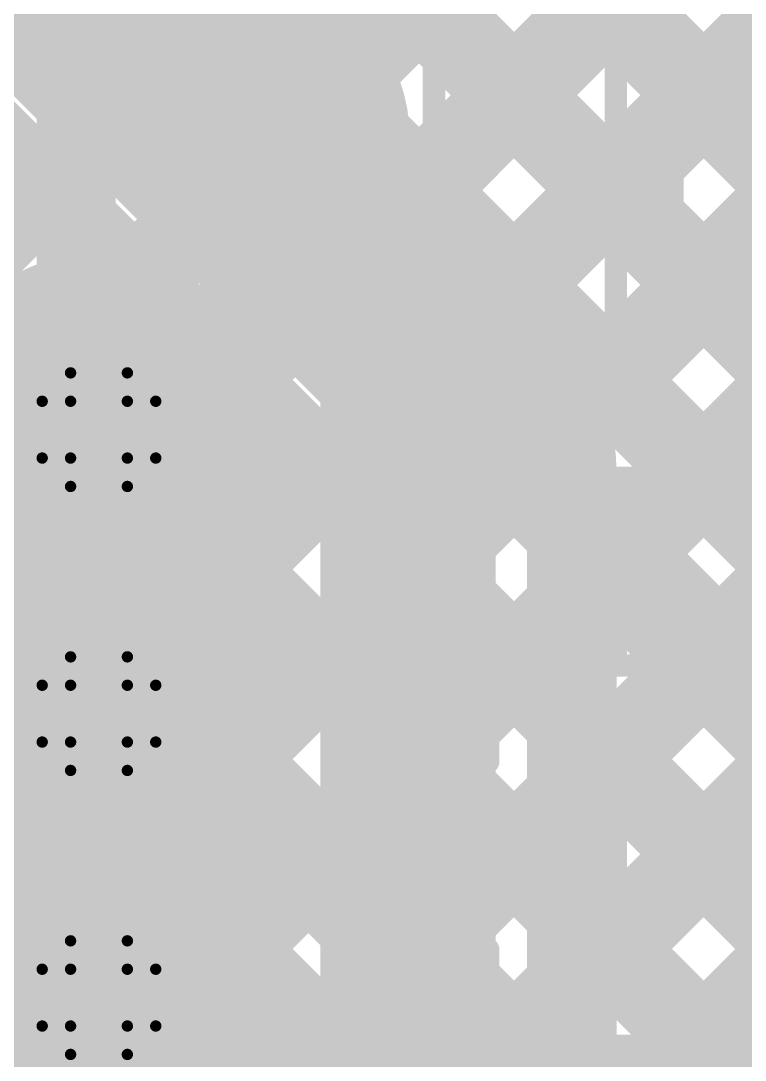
# Model space of a CAD drawing. Header units: millimetres. Extents: x 13 to 259, y -2 to 326.
# Drawn here: x 138.225 to 141.466, y 124.236 to 128.884 of the extents above; entities that cross this region are included whole.
import ezdxf

# ---------------------------------------------------------------- set-up
doc = ezdxf.new("R2010")
doc.units = ezdxf.units.MM
for name, color, linetype in [('BottomLayer', 5, 'Continuous'), ('ConnectLayer', 7, 'Continuous'), ('DrillDrawing', 1, 'Continuous'), ('Mechanical14', 56, 'Continuous'), ('Mechanical8', 56, 'Continuous'), ('MidLayer1', 16, 'Continuous'), ('MidLayer2', 76, 'Continuous'), ('MidLayer3', 90, 'Continuous'), ('MidLayer4', 156, 'Continuous'), ('MidLayer5', 130, 'Continuous'), ('MidLayer6', 216, 'Continuous'), ('MultiLayer', 9, 'Continuous'), ('TopLayer', 1, 'Continuous'), ('TopPaste', 8, 'Continuous'), ('TopSolder', 216, 'Continuous')]:
    doc.layers.add(name, color=color, linetype=linetype)

# ---------------------------------------------------------------- blocks, each defined once
blk = doc.blocks.new('SAMTEC_ASP_127797_01_185')
at = {"layer": 'Mechanical14', "const_width": 0.1}
for points in [[(-25.0952, 5.7404), (-26.9494, 5.7404)], [(-25.0952, 5.5994), (-25.0952, 5.7404)], [(-23.8252, 5.7404), (-24.4348, 5.7404)], [(-23.8252, 5.7404), (-24.4348, 5.7404)], [(-24.4348, 5.5994), (-24.4348, 5.7404)], [(-23.8252, 5.5994), (-23.8252, 5.7404)], [(-22.5552, 5.7404), (-23.1648, 5.7404)], [(-22.5552, 5.7404), (-23.1648, 5.7404)], [(-23.1648, 5.5994), (-23.1648, 5.7404)], [(-22.5552, 5.5994), (-22.5552, 5.7404)], [(-24.9809, 5.5994), (-25.0952, 5.5994)], [(-24.9809, 5.2438), (-24.9809, 5.5994)], [(-24.4348, 5.5994), (-24.5491, 5.5994)], [(-24.5491, 5.2438), (-24.5491, 5.5994)], [(-23.7109, 5.5994), (-23.8252, 5.5994)], [(-23.7109, 5.2438), (-23.7109, 5.5994)], [(-23.1648, 5.5994), (-23.2791, 5.5994)], [(-23.2791, 5.2438), (-23.2791, 5.5994)], [(-22.4409, 5.5994), (-22.5552, 5.5994)], [(-22.4409, 5.2438), (-22.4409, 5.5994)], [(-21.8948, 5.5994), (-22.0091, 5.5994)], [(-22.0091, 5.2438), (-22.0091, 5.5994)], [(-24.9809, 5.4864), (-26.6954, 5.4864)], [(-23.7109, 5.4864), (-24.5491, 5.4864)], [(-23.7109, 5.4864), (-24.5491, 5.4864)], [(-22.4409, 5.4864), (-23.2791, 5.4864)], [(-22.4409, 5.4864), (-23.2791, 5.4864)], [(-21.1709, 5.4864), (-22.0091, 5.4864)], [(-21.1709, 5.4864), (-22.0091, 5.4864)], [(-24.5491, 5.2438), (-24.9809, 5.2438)], [(-23.2791, 5.2438), (-23.7109, 5.2438)], [(-22.0091, 5.2438), (-22.4409, 5.2438)], [(-24.5491, 4.9162), (-24.9809, 4.9162)], [(-24.9809, 4.5606), (-24.9809, 4.9162)], [(-24.5491, 4.5606), (-24.5491, 4.9162)], [(-23.2791, 4.9162), (-23.7109, 4.9162)], [(-23.7109, 4.5606), (-23.7109, 4.9162)], [(-23.2791, 4.5606), (-23.2791, 4.9162)], [(-22.4409, 4.5606), (-22.4409, 4.9162)], [(-22.0091, 4.9162), (-22.4409, 4.9162)], [(-22.0091, 4.5606), (-22.0091, 4.9162)], [(-26.543, 2.9464), (-26.543, 4.6736)], [(-24.9809, 4.6736), (-26.543, 4.6736)], [(-23.7109, 4.6736), (-24.5491, 4.6736)], [(-22.4409, 4.6736), (-23.2791, 4.6736)], [(-21.1709, 4.6736), (-22.0091, 4.6736)], [(-24.9809, 4.5606), (-25.0952, 4.5606)], [(-25.0952, 4.4196), (-25.0952, 4.5606)], [(-24.4348, 4.5606), (-24.5491, 4.5606)], [(-24.4348, 4.4196), (-24.4348, 4.5606)], [(-23.8252, 4.4196), (-23.8252, 4.5606)], [(-23.7109, 4.5606), (-23.8252, 4.5606)], [(-23.1648, 4.5606), (-23.2791, 4.5606)], [(-23.1648, 4.4196), (-23.1648, 4.5606)], [(-22.5552, 4.4196), (-22.5552, 4.5606)], [(-22.4409, 4.5606), (-22.5552, 4.5606)], [(-21.8948, 4.5606), (-22.0091, 4.5606)], [(-26.289, 3.2004), (-26.289, 4.4196)], [(-25.0952, 4.4196), (-26.289, 4.4196)], [(-25.0952, 4.4196), (-26.289, 4.4196)], [(-23.8252, 4.4196), (-24.4348, 4.4196)], [(-22.5552, 4.4196), (-23.1648, 4.4196)], [(-25.0952, 3.2004), (-26.289, 3.2004)], [(-25.0952, 3.0594), (-25.0952, 3.2004)], [(-23.8252, 3.2004), (-24.4348, 3.2004)], [(-24.4348, 3.0594), (-24.4348, 3.2004)], [(-23.8252, 3.0594), (-23.8252, 3.2004)], [(-22.5552, 3.2004), (-23.1648, 3.2004)], [(-23.1648, 3.0594), (-23.1648, 3.2004)], [(-22.5552, 3.0594), (-22.5552, 3.2004)], [(-24.9809, 3.0594), (-25.0952, 3.0594)], [(-24.9809, 2.7038), (-24.9809, 3.0594)], [(-24.4348, 3.0594), (-24.5491, 3.0594)], [(-24.5491, 2.7038), (-24.5491, 3.0594)], [(-23.7109, 3.0594), (-23.8252, 3.0594)], [(-23.7109, 2.7038), (-23.7109, 3.0594)], [(-23.1648, 3.0594), (-23.2791, 3.0594)], [(-23.2791, 2.7038), (-23.2791, 3.0594)], [(-22.4409, 3.0594), (-22.5552, 3.0594)], [(-22.4409, 2.7038), (-22.4409, 3.0594)], [(-21.8948, 3.0594), (-22.0091, 3.0594)], [(-22.0091, 2.7038), (-22.0091, 3.0594)], [(-24.9809, 2.9464), (-26.543, 2.9464)], [(-23.7109, 2.9464), (-24.5491, 2.9464)], [(-22.4409, 2.9464), (-23.2791, 2.9464)], [(-21.1709, 2.9464), (-22.0091, 2.9464)]]:
    blk.add_lwpolyline(points, dxfattribs=at)
at = {"layer": 'Mechanical14', "const_width": 0.05}
for points in [[(-25.1202, 5.7404, 1), (-25.0702, 5.7404, 1)], [(-25.1202, 5.7404, 1), (-25.0702, 5.7404, 1)], [(-24.4598, 5.7404, 1), (-24.4098, 5.7404, 1)], [(-24.4598, 5.7404, 1), (-24.4098, 5.7404, 1)], [(-24.4598, 5.7404, 1), (-24.4098, 5.7404, 1)], [(-23.8502, 5.7404, 1), (-23.8002, 5.7404, 1)], [(-23.8502, 5.7404, 1), (-23.8002, 5.7404, 1)], [(-23.8502, 5.7404, 1), (-23.8002, 5.7404, 1)], [(-23.1898, 5.7404, 1), (-23.1398, 5.7404, 1)], [(-23.1898, 5.7404, 1), (-23.1398, 5.7404, 1)], [(-23.1898, 5.7404, 1), (-23.1398, 5.7404, 1)], [(-22.5802, 5.7404, 1), (-22.5302, 5.7404, 1)], [(-22.5802, 5.7404, 1), (-22.5302, 5.7404, 1)], [(-22.5802, 5.7404, 1), (-22.5302, 5.7404, 1)], [(-25.1202, 5.5994, 1), (-25.0702, 5.5994, 1)], [(-25.1202, 5.5994, 1), (-25.0702, 5.5994, 1)], [(-25.0059, 5.5994, 1), (-24.9559, 5.5994, 1)], [(-25.0059, 5.5994, 1), (-24.9559, 5.5994, 1)], [(-24.5741, 5.5994, 1), (-24.5241, 5.5994, 1)], [(-24.5741, 5.5994, 1), (-24.5241, 5.5994, 1)], [(-24.4598, 5.5994, 1), (-24.4098, 5.5994, 1)], [(-24.4598, 5.5994, 1), (-24.4098, 5.5994, 1)], [(-23.8502, 5.5994, 1), (-23.8002, 5.5994, 1)], [(-23.8502, 5.5994, 1), (-23.8002, 5.5994, 1)], [(-23.7359, 5.5994, 1), (-23.6859, 5.5994, 1)], [(-23.7359, 5.5994, 1), (-23.6859, 5.5994, 1)], [(-23.3041, 5.5994, 1), (-23.2541, 5.5994, 1)], [(-23.3041, 5.5994, 1), (-23.2541, 5.5994, 1)], [(-23.1898, 5.5994, 1), (-23.1398, 5.5994, 1)], [(-23.1898, 5.5994, 1), (-23.1398, 5.5994, 1)], [(-22.5802, 5.5994, 1), (-22.5302, 5.5994, 1)], [(-22.5802, 5.5994, 1), (-22.5302, 5.5994, 1)], [(-22.4659, 5.5994, 1), (-22.4159, 5.5994, 1)], [(-22.4659, 5.5994, 1), (-22.4159, 5.5994, 1)], [(-22.0341, 5.5994, 1), (-21.9841, 5.5994, 1)], [(-22.0341, 5.5994, 1), (-21.9841, 5.5994, 1)], [(-25.0059, 5.4864, 1), (-24.9559, 5.4864, 1)], [(-24.5741, 5.4864, 1), (-24.5241, 5.4864, 1)], [(-24.5741, 5.4864, 1), (-24.5241, 5.4864, 1)], [(-23.7359, 5.4864, 1), (-23.6859, 5.4864, 1)], [(-23.7359, 5.4864, 1), (-23.6859, 5.4864, 1)], [(-23.3041, 5.4864, 1), (-23.2541, 5.4864, 1)], [(-23.3041, 5.4864, 1), (-23.2541, 5.4864, 1)], [(-22.4659, 5.4864, 1), (-22.4159, 5.4864, 1)], [(-22.4659, 5.4864, 1), (-22.4159, 5.4864, 1)], [(-22.0341, 5.4864, 1), (-21.9841, 5.4864, 1)], [(-22.0341, 5.4864, 1), (-21.9841, 5.4864, 1)], [(-25.0059, 5.2438, 1), (-24.9559, 5.2438, 1)], [(-25.0059, 5.2438, 1), (-24.9559, 5.2438, 1)], [(-24.5741, 5.2438, 1), (-24.5241, 5.2438, 1)], [(-24.5741, 5.2438, 1), (-24.5241, 5.2438, 1)], [(-23.7359, 5.2438, 1), (-23.6859, 5.2438, 1)], [(-23.7359, 5.2438, 1), (-23.6859, 5.2438, 1)], [(-23.3041, 5.2438, 1), (-23.2541, 5.2438, 1)], [(-23.3041, 5.2438, 1), (-23.2541, 5.2438, 1)], [(-22.4659, 5.2438, 1), (-22.4159, 5.2438, 1)], [(-22.4659, 5.2438, 1), (-22.4159, 5.2438, 1)], [(-22.0341, 5.2438, 1), (-21.9841, 5.2438, 1)], [(-22.0341, 5.2438, 1), (-21.9841, 5.2438, 1)], [(-25.0059, 4.9162, 1), (-24.9559, 4.9162, 1)], [(-25.0059, 4.9162, 1), (-24.9559, 4.9162, 1)], [(-24.5741, 4.9162, 1), (-24.5241, 4.9162, 1)], [(-24.5741, 4.9162, 1), (-24.5241, 4.9162, 1)], [(-23.7359, 4.9162, 1), (-23.6859, 4.9162, 1)], [(-23.7359, 4.9162, 1), (-23.6859, 4.9162, 1)], [(-23.3041, 4.9162, 1), (-23.2541, 4.9162, 1)], [(-23.3041, 4.9162, 1), (-23.2541, 4.9162, 1)], [(-22.4659, 4.9162, 1), (-22.4159, 4.9162, 1)], [(-22.4659, 4.9162, 1), (-22.4159, 4.9162, 1)], [(-22.0341, 4.9162, 1), (-21.9841, 4.9162, 1)], [(-22.0341, 4.9162, 1), (-21.9841, 4.9162, 1)], [(-26.568, 4.6736, 1), (-26.518, 4.6736, 1)], [(-26.568, 4.6736, 1), (-26.518, 4.6736, 1)], [(-25.0059, 4.6736, 1), (-24.9559, 4.6736, 1)], [(-24.5741, 4.6736, 1), (-24.5241, 4.6736, 1)], [(-23.7359, 4.6736, 1), (-23.6859, 4.6736, 1)], [(-23.3041, 4.6736, 1), (-23.2541, 4.6736, 1)], [(-22.4659, 4.6736, 1), (-22.4159, 4.6736, 1)], [(-22.0341, 4.6736, 1), (-21.9841, 4.6736, 1)], [(-25.1202, 4.5606, 1), (-25.0702, 4.5606, 1)], [(-25.1202, 4.5606, 1), (-25.0702, 4.5606, 1)], [(-25.0059, 4.5606, 1), (-24.9559, 4.5606, 1)], [(-25.0059, 4.5606, 1), (-24.9559, 4.5606, 1)], [(-24.5741, 4.5606, 1), (-24.5241, 4.5606, 1)], [(-24.5741, 4.5606, 1), (-24.5241, 4.5606, 1)], [(-24.4598, 4.5606, 1), (-24.4098, 4.5606, 1)], [(-24.4598, 4.5606, 1), (-24.4098, 4.5606, 1)], [(-23.8502, 4.5606, 1), (-23.8002, 4.5606, 1)], [(-23.8502, 4.5606, 1), (-23.8002, 4.5606, 1)], [(-23.7359, 4.5606, 1), (-23.6859, 4.5606, 1)], [(-23.7359, 4.5606, 1), (-23.6859, 4.5606, 1)], [(-23.3041, 4.5606, 1), (-23.2541, 4.5606, 1)], [(-23.3041, 4.5606, 1), (-23.2541, 4.5606, 1)], [(-23.1898, 4.5606, 1), (-23.1398, 4.5606, 1)], [(-23.1898, 4.5606, 1), (-23.1398, 4.5606, 1)], [(-22.5802, 4.5606, 1), (-22.5302, 4.5606, 1)], [(-22.5802, 4.5606, 1), (-22.5302, 4.5606, 1)], [(-22.4659, 4.5606, 1), (-22.4159, 4.5606, 1)], [(-22.4659, 4.5606, 1), (-22.4159, 4.5606, 1)], [(-22.0341, 4.5606, 1), (-21.9841, 4.5606, 1)], [(-22.0341, 4.5606, 1), (-21.9841, 4.5606, 1)], [(-26.314, 4.4196, 1), (-26.264, 4.4196, 1)], [(-26.314, 4.4196, 1), (-26.264, 4.4196, 1)], [(-26.314, 4.4196, 1), (-26.264, 4.4196, 1)], [(-25.1202, 4.4196, 1), (-25.0702, 4.4196, 1)], [(-25.1202, 4.4196, 1), (-25.0702, 4.4196, 1)], [(-25.1202, 4.4196, 1), (-25.0702, 4.4196, 1)], [(-24.4598, 4.4196, 1), (-24.4098, 4.4196, 1)], [(-24.4598, 4.4196, 1), (-24.4098, 4.4196, 1)], [(-23.8502, 4.4196, 1), (-23.8002, 4.4196, 1)], [(-23.8502, 4.4196, 1), (-23.8002, 4.4196, 1)], [(-23.1898, 4.4196, 1), (-23.1398, 4.4196, 1)], [(-23.1898, 4.4196, 1), (-23.1398, 4.4196, 1)], [(-22.5802, 4.4196, 1), (-22.5302, 4.4196, 1)], [(-22.5802, 4.4196, 1), (-22.5302, 4.4196, 1)], [(-26.314, 3.2004, 1), (-26.264, 3.2004, 1)], [(-26.314, 3.2004, 1), (-26.264, 3.2004, 1)], [(-25.1202, 3.2004, 1), (-25.0702, 3.2004, 1)], [(-25.1202, 3.2004, 1), (-25.0702, 3.2004, 1)], [(-24.4598, 3.2004, 1), (-24.4098, 3.2004, 1)], [(-24.4598, 3.2004, 1), (-24.4098, 3.2004, 1)], [(-23.8502, 3.2004, 1), (-23.8002, 3.2004, 1)], [(-23.8502, 3.2004, 1), (-23.8002, 3.2004, 1)], [(-23.1898, 3.2004, 1), (-23.1398, 3.2004, 1)], [(-23.1898, 3.2004, 1), (-23.1398, 3.2004, 1)], [(-22.5802, 3.2004, 1), (-22.5302, 3.2004, 1)], [(-22.5802, 3.2004, 1), (-22.5302, 3.2004, 1)], [(-25.1202, 3.0594, 1), (-25.0702, 3.0594, 1)], [(-25.1202, 3.0594, 1), (-25.0702, 3.0594, 1)], [(-25.0059, 3.0594, 1), (-24.9559, 3.0594, 1)], [(-25.0059, 3.0594, 1), (-24.9559, 3.0594, 1)], [(-24.5741, 3.0594, 1), (-24.5241, 3.0594, 1)], [(-24.5741, 3.0594, 1), (-24.5241, 3.0594, 1)], [(-24.4598, 3.0594, 1), (-24.4098, 3.0594, 1)], [(-24.4598, 3.0594, 1), (-24.4098, 3.0594, 1)], [(-23.8502, 3.0594, 1), (-23.8002, 3.0594, 1)], [(-23.8502, 3.0594, 1), (-23.8002, 3.0594, 1)], [(-23.7359, 3.0594, 1), (-23.6859, 3.0594, 1)], [(-23.7359, 3.0594, 1), (-23.6859, 3.0594, 1)], [(-23.3041, 3.0594, 1), (-23.2541, 3.0594, 1)], [(-23.3041, 3.0594, 1), (-23.2541, 3.0594, 1)], [(-23.1898, 3.0594, 1), (-23.1398, 3.0594, 1)], [(-23.1898, 3.0594, 1), (-23.1398, 3.0594, 1)], [(-22.5802, 3.0594, 1), (-22.5302, 3.0594, 1)], [(-22.5802, 3.0594, 1), (-22.5302, 3.0594, 1)], [(-22.4659, 3.0594, 1), (-22.4159, 3.0594, 1)], [(-22.4659, 3.0594, 1), (-22.4159, 3.0594, 1)], [(-22.0341, 3.0594, 1), (-21.9841, 3.0594, 1)], [(-22.0341, 3.0594, 1), (-21.9841, 3.0594, 1)], [(-26.568, 2.9464, 1), (-26.518, 2.9464, 1)], [(-26.568, 2.9464, 1), (-26.518, 2.9464, 1)], [(-25.0059, 2.9464, 1), (-24.9559, 2.9464, 1)], [(-24.5741, 2.9464, 1), (-24.5241, 2.9464, 1)], [(-23.7359, 2.9464, 1), (-23.6859, 2.9464, 1)], [(-23.3041, 2.9464, 1), (-23.2541, 2.9464, 1)], [(-22.4659, 2.9464, 1), (-22.4159, 2.9464, 1)], [(-22.0341, 2.9464, 1), (-21.9841, 2.9464, 1)]]:
    blk.add_lwpolyline(points, format="xyb", close=True, dxfattribs=at)
at = {"layer": 'Mechanical8', "const_width": 0.1}
for points in [[(-24.765, 3.175), (-24.765, 4.175)], [(-23.495, 3.175), (-23.495, 4.175)], [(-22.225, 3.175), (-22.225, 4.175)], [(-24.765, 3.175), (-25.765, 3.175)], [(-24.765, 2.175), (-24.765, 3.175)], [(-23.765, 3.175), (-24.765, 3.175)], [(-23.495, 3.175), (-24.495, 3.175)], [(-23.495, 2.175), (-23.495, 3.175)], [(-22.495, 3.175), (-23.495, 3.175)], [(-22.225, 3.175), (-23.225, 3.175)], [(-22.225, 2.175), (-22.225, 3.175)], [(-21.225, 3.175), (-22.225, 3.175)], [(-20.955, 3.175), (-21.955, 3.175)], [(-24.765, 1.905), (-24.765, 2.905)], [(-23.495, 1.905), (-23.495, 2.905)], [(-22.225, 1.905), (-22.225, 2.905)]]:
    blk.add_lwpolyline(points, dxfattribs=at)
at = {"layer": 'Mechanical8', "const_width": 0.05}
for points in [[(-24.79, 4.175, 1), (-24.74, 4.175, 1)], [(-23.52, 4.175, 1), (-23.47, 4.175, 1)], [(-22.25, 4.175, 1), (-22.2, 4.175, 1)], [(-25.79, 3.175, 1), (-25.74, 3.175, 1)], [(-24.79, 3.175, 1), (-24.74, 3.175, 1)], [(-24.79, 3.175, 1), (-24.74, 3.175, 1)], [(-24.79, 3.175, 1), (-24.74, 3.175, 1)], [(-24.79, 3.175, 1), (-24.74, 3.175, 1)], [(-24.52, 3.175, 1), (-24.47, 3.175, 1)], [(-23.79, 3.175, 1), (-23.74, 3.175, 1)], [(-23.52, 3.175, 1), (-23.47, 3.175, 1)], [(-23.52, 3.175, 1), (-23.47, 3.175, 1)], [(-23.52, 3.175, 1), (-23.47, 3.175, 1)], [(-23.52, 3.175, 1), (-23.47, 3.175, 1)], [(-23.25, 3.175, 1), (-23.2, 3.175, 1)], [(-22.52, 3.175, 1), (-22.47, 3.175, 1)], [(-22.25, 3.175, 1), (-22.2, 3.175, 1)], [(-22.25, 3.175, 1), (-22.2, 3.175, 1)], [(-22.25, 3.175, 1), (-22.2, 3.175, 1)], [(-22.25, 3.175, 1), (-22.2, 3.175, 1)], [(-21.98, 3.175, 1), (-21.93, 3.175, 1)], [(-24.79, 2.905, 1), (-24.74, 2.905, 1)], [(-23.52, 2.905, 1), (-23.47, 2.905, 1)], [(-22.25, 2.905, 1), (-22.2, 2.905, 1)]]:
    blk.add_lwpolyline(points, format="xyb", close=True, dxfattribs=at)
at = {"layer": 'TopLayer', "const_width": 0.32}
for points in [[(-24.925, 3.175, 1), (-24.605, 3.175, 1)], [(-23.655, 3.175, 1), (-23.335, 3.175, 1)], [(-22.385, 3.175, 1), (-22.065, 3.175, 1)]]:
    blk.add_lwpolyline(points, format="xyb", close=True, dxfattribs=at)
at = {"layer": 'TopPaste', "const_width": 0.32}
for points in [[(-24.925, 3.175, 1), (-24.605, 3.175, 1)], [(-23.655, 3.175, 1), (-23.335, 3.175, 1)], [(-22.385, 3.175, 1), (-22.065, 3.175, 1)]]:
    blk.add_lwpolyline(points, format="xyb", close=True, dxfattribs=at)
at = {"layer": 'TopSolder', "const_width": 0.4216}
for points in [[(-24.9758, 3.175, 1), (-24.5542, 3.175, 1)], [(-23.7058, 3.175, 1), (-23.2842, 3.175, 1)], [(-22.4358, 3.175, 1), (-22.0142, 3.175, 1)]]:
    blk.add_lwpolyline(points, format="xyb", close=True, dxfattribs=at)

msp = doc.modelspace()

# ---------------------------------------------------------------- linework, layer by layer
at = {"layer": 'BottomLayer', "const_width": 0.25}
for points in [[(138.4501, 127.0557, 1), (138.7, 127.0557, 1)], [(138.4501, 125.7857, 1), (138.7, 125.7857, 1)], [(138.4501, 124.5157, 1), (138.7, 124.5157, 1)]]:
    msp.add_lwpolyline(points, format="xyb", close=True, dxfattribs=at)
at = {"layer": 'ConnectLayer', "const_width": 0.4}
for points in [[(139.107, 125.5306), (149.9365, 136.36)], [(140.6516, 127.0751), (149.9365, 136.36)], [(132.78, 123.4462), (144.2443, 134.9105)], [(136.2291, 134.4509), (145.4682, 125.2118)], [(136.2291, 134.4509), (145.4682, 125.2118)], [(136.2914, 133.5401), (147.8533, 121.9782)], [(136.2914, 133.5401), (147.8533, 121.9782)], [(132.7814, 120.902), (145.1127, 133.2333)], [(139.8341, 127.9547), (145.1127, 133.2333)], [(136.1406, 132.8424), (145.6364, 123.3465)], [(136.1406, 132.8424), (145.6364, 123.3465)], [(137.6874, 127.5051), (142.9818, 132.7995)], [(138.9855, 128.8032), (142.9818, 132.7995)], [(138.9604, 126.2325), (145.3804, 132.6525)], [(140.2583, 127.5304), (145.3804, 132.6525)], [(137.8419, 126.8111), (143.5697, 132.5388)], [(139.4098, 128.3789), (143.5697, 132.5388)], [(134.0529, 119.6279), (146.9037, 132.4787)], [(140.69, 126.2651), (146.9037, 132.4787)], [(135.8661, 132.2683), (144.56, 123.5744)], [(135.8661, 132.2683), (144.56, 123.5744)], [(135.7462, 132.0425), (140.5309, 127.2578)], [(134.6281, 125.2943), (141.1438, 131.81)], [(135.4952, 131.7907), (143.6756, 123.6103)], [(135.4952, 131.7907), (143.6756, 123.6103)], [(135.9008, 124.0215), (143.6894, 131.81)], [(136.3244, 131.81), (144.56, 123.5744)], [(137.1729, 131.81), (145.6364, 123.3465)], [(137.6874, 127.5051), (141.9923, 131.81)], [(137.8419, 126.8111), (142.8409, 131.81)], [(138.0215, 131.81), (146.05, 123.7814)], [(138.87, 131.81), (145.4682, 125.2118)], [(138.9604, 126.2325), (144.5379, 131.81)], [(139.107, 125.5306), (145.3865, 131.81)], [(138.9634, 123.6899), (146.9732, 131.6997)], [(140.69, 125.4165), (146.9732, 131.6997)], [(135.3634, 131.6616), (140.15, 126.875)], [(137.6207, 123.1957), (146.05, 131.6251)], [(135.0357, 131.4017), (143.1997, 123.2377)], [(135.0357, 131.4017), (138.8716, 127.5658)], [(135.0357, 131.4017), (143.1997, 123.2377)], [(135.0357, 131.4016), (138.8715, 127.5658)], [(134.4824, 131.1063), (138.1374, 127.4514)], [(134.4825, 131.1064), (143.6361, 121.9527)], [(134.4825, 131.1064), (138.1374, 127.4514)], [(134.4825, 131.1064), (143.6361, 121.9527)], [(133.8137, 130.9266), (139.225, 125.5152)], [(138.9634, 123.6899), (146.05, 130.7765)], [(133.3911, 129.6521), (143.3514, 119.6919)], [(133.3911, 129.6521), (143.3514, 119.6919)], [(137.8859, 129.4), (139.2251, 128.0608)], [(138.1894, 129.4), (139.2251, 128.3644)], [(138.9531, 129.4), (139.6069, 128.7462)], [(139.5829, 129.4), (141.985, 126.9979)], [(139.6824, 128.6515), (140.4309, 129.4)], [(139.765, 127.8857), (141.2794, 129.4)], [(139.765, 127.0371), (142.1279, 129.4)], [(140.4315, 129.4), (141.985, 127.8464)], [(141.28, 129.4), (141.985, 128.695)], [(134.0499, 124.7162), (138.4616, 129.1278)], [(133.255, 128.9397), (138.3891, 123.8056)], [(134.05, 124.7161), (138.1794, 128.8456)], [(132.6074, 122.4251), (138.8859, 128.7036)], [(137.6874, 127.505), (138.6037, 128.4213)], [(139.765, 126.1886), (141.985, 128.4086)], [(139.225, 123.025), (139.2251, 128.3644)], [(139.765, 128.3694), (141.985, 126.1494)], [(139.765, 123.025), (139.765, 128.3644)], [(138.669, 127.6382), (139.2251, 128.1942)], [(138.6691, 127.6382), (139.028, 127.9971)], [(139.1016, 122.9796), (144.0596, 127.9376)], [(139.1016, 122.9796), (144.0596, 127.9376)], [(140.69, 124.568), (144.0596, 127.9376)], [(139.1314, 127.252), (139.4522, 127.5728)], [(139.765, 125.3401), (141.985, 127.5601)], [(139.765, 127.5208), (141.991, 125.2949)], [(137.8643, 120.8937), (144.4324, 127.4618)], [(139.4183, 122.4477), (144.4324, 127.4618)], [(140.69, 123.7195), (144.4324, 127.4618)], [(139.0851, 127.3522), (139.2251, 127.2123)], [(139.0852, 127.3521), (140.15, 126.2873)], [(139.1314, 127.2521), (139.2251, 127.3457)], [(138.9604, 126.2325), (139.8765, 127.1486)], [(138.5256, 127.0632), (138.5826, 127.0063)], [(138.5256, 127.0632), (138.5826, 127.0063)], [(137.8663, 126.8739), (138.3933, 126.347)], [(137.8664, 126.874), (138.3933, 126.347)], [(137.8664, 126.874), (138.3933, 126.347)], [(140.15, 121.0107), (140.15, 126.875)], [(140.69, 121.0107), (140.69, 126.875)], [(139.765, 124.4915), (141.985, 126.7115)], [(139.765, 126.6723), (142.8124, 123.625)], [(138.9707, 126.6181), (140.15, 125.4387)], [(138.9707, 126.6181), (139.225, 126.3638)], [(139.107, 125.5305), (140.15, 126.5736)], [(140.69, 126.5959), (143.6756, 123.6103)], [(133.8804, 121.1525), (139.225, 126.4972)], [(137.8614, 125.9821), (138.3787, 126.4994)], [(137.8614, 125.982), (138.3787, 126.4993)], [(137.8224, 126.0694), (138.8587, 125.033)], [(139.765, 123.643), (141.985, 125.863)], [(139.765, 125.8238), (143.035, 122.5538)], [(140.69, 125.7473), (143.1997, 123.2377)], [(139.1329, 124.7079), (140.15, 125.7251)], [(138.6738, 125.0974), (139.225, 125.6487)], [(139.1363, 125.6039), (140.15, 124.5902)], [(139.1364, 125.604), (143.3101, 121.4302)], [(139.1364, 125.604), (143.3101, 121.4302)], [(137.6904, 124.9625), (138.1283, 125.4004)], [(137.6904, 124.9625), (138.1283, 125.4004)], [(137.6904, 124.9625), (138.1283, 125.4004)], [(137.6978, 125.3454), (138.1348, 124.9084)], [(137.6978, 125.3454), (138.1348, 124.9085)], [(137.837, 124.2606), (138.8302, 125.2537)], [(137.837, 124.2606), (138.8302, 125.2537)], [(138.6739, 125.0974), (138.8302, 125.2537)], [(138.6856, 125.2062), (143.8309, 120.0609)], [(138.6856, 125.2062), (138.8587, 125.0331)], [(138.6856, 125.2062), (143.8309, 120.0609)], [(138.9332, 121.9626), (142.0642, 125.0936)], [(139.765, 124.9753), (143.035, 121.7053)], [(140.69, 124.8988), (143.6361, 121.9527)], [(137.6934, 122.4199), (140.15, 124.8765)], [(139.0924, 124.7994), (139.225, 124.6667)], [(139.0924, 124.7993), (140.15, 123.7417)], [(139.1329, 124.7079), (139.225, 124.8001)], [(137.865, 124.3298), (138.3891, 123.8056)], [(137.865, 124.3298), (138.3891, 123.8056)], [(137.865, 124.3297), (140.15, 122.0446)], [(139.765, 124.1267), (141.9292, 121.9626)], [(138.9678, 124.0754), (140.15, 122.8932)], [(138.9678, 124.0754), (139.225, 123.8182)], [(140.69, 124.0503), (143.3101, 121.4302)]]:
    msp.add_lwpolyline(points, dxfattribs=at)
at = {"layer": 'ConnectLayer'}
for points, const_width in [([(138.0794, 128.8456, 1), (138.2794, 128.8456, 1)], 0.2), ([(138.8855, 128.8032, 1), (139.0855, 128.8032, 1)], 0.2), ([(138.7859, 128.7036, 1), (138.9859, 128.7036, 1)], 0.2), ([(139.5069, 128.7462, 1), (139.7069, 128.7462, 1)], 0.2), ([(139.5069, 128.7462, 1), (139.7069, 128.7462, 1)], 0.2), ([(139.5069, 128.7462, 1), (139.7069, 128.7462, 1)], 0.2), ([(139.5824, 128.6515, 1), (139.7824, 128.6515, 1)], 0.2), ([(138.5037, 128.4213, 1), (138.7037, 128.4213, 1)], 0.2), ([(139.3098, 128.3789, 1), (139.5098, 128.3789, 1)], 0.2), ([(139.1251, 128.3644, 1), (139.3251, 128.3644, 1)], 0.2), ([(139.1251, 128.3644, 1), (139.3251, 128.3644, 1)], 0.2), ([(139.665, 128.3694, 1), (139.865, 128.3694, 1)], 0.2), ([(139.665, 128.3644, 1), (139.865, 128.3644, 1)], 0.2), ([(139.665, 128.3644, 1), (139.865, 128.3644, 1)], 0.2), ([(139.665, 128.3644, 1), (139.865, 128.3644, 1)], 0.2), ([(139.1251, 128.1942, 1), (139.3251, 128.1942, 1)], 0.2), ([(139.1251, 128.0608, 1), (139.3251, 128.0608, 1)], 0.2), ([(138.928, 127.9971, 1), (139.128, 127.9971, 1)], 0.2), ([(139.7341, 127.9547, 1), (139.9341, 127.9547, 1)], 0.2), ([(139.665, 127.8857, 1), (139.865, 127.8857, 1)], 0.2), ([(139.165, 127.0557, 1), (137.9851, 127.0557, 1)], 0.4), ([(139.165, 127.0557, 1), (137.9851, 127.0557, 1)], 0.4), ([(138.569, 127.6382, 1), (138.769, 127.6382, 1)], 0.2), ([(138.5691, 127.6382, 1), (138.7691, 127.6382, 1)], 0.2), ([(138.7715, 127.5658, 1), (138.9715, 127.5658, 1)], 0.2), ([(138.7716, 127.5658, 1), (138.9716, 127.5658, 1)], 0.2), ([(139.3522, 127.5728, 1), (139.5522, 127.5728, 1)], 0.2), ([(139.665, 127.5208, 1), (139.865, 127.5208, 1)], 0.2), ([(140.1583, 127.5304, 1), (140.3583, 127.5304, 1)], 0.2), ([(138.0374, 127.4514, 1), (138.2374, 127.4514, 1)], 0.2), ([(138.0374, 127.4514, 1), (138.2374, 127.4514, 1)], 0.2), ([(138.9851, 127.3522, 1), (139.1851, 127.3522, 1)], 0.2), ([(138.9852, 127.3521, 1), (139.1852, 127.3521, 1)], 0.2), ([(139.1251, 127.3457, 1), (139.3251, 127.3457, 1)], 0.2), ([(139.0314, 127.2521, 1), (139.2314, 127.2521, 1)], 0.2), ([(139.0314, 127.252, 1), (139.2314, 127.252, 1)], 0.2), ([(140.4309, 127.2578, 1), (140.6309, 127.2578, 1)], 0.2), ([(140.4309, 127.2578, 1), (140.6309, 127.2578, 1)], 0.2), ([(140.4319, 127.2568, 1), (140.6319, 127.2568, 1)], 0.2), ([(139.1251, 127.2123, 1), (139.3251, 127.2123, 1)], 0.2), ([(139.7765, 127.1486, 1), (139.9765, 127.1486, 1)], 0.2), ([(138.625, 127.0557, 1), (138.525, 127.0557, 1)], 0.4), ([(138.625, 127.0557, 1), (138.525, 127.0557, 1)], 0.4), ([(140.5516, 127.0751, 1), (140.7516, 127.0751, 1)], 0.2), ([(138.425, 127.0557, 1), (138.625, 127.0557, 1)], 0.2), ([(138.425, 127.0557, 1), (138.625, 127.0557, 1)], 0.2), ([(138.4256, 127.0632, 1), (138.6256, 127.0632, 1)], 0.2), ([(138.4256, 127.0632, 1), (138.6256, 127.0632, 1)], 0.2), ([(138.525, 127.0557, 1), (138.725, 127.0557, 1)], 0.2), ([(138.525, 127.0557, 1), (138.725, 127.0557, 1)], 0.2), ([(139.065, 127.0557, 1), (139.265, 127.0557, 1)], 0.2), ([(139.065, 127.0557, 1), (139.265, 127.0557, 1)], 0.2), ([(139.665, 127.0371, 1), (139.865, 127.0371, 1)], 0.2), ([(138.4826, 127.0063, 1), (138.6826, 127.0063, 1)], 0.2), ([(138.4826, 127.0063, 1), (138.6826, 127.0063, 1)], 0.2), ([(140.05, 126.875, 1), (140.25, 126.875, 1)], 0.2), ([(140.05, 126.875, 1), (140.25, 126.875, 1)], 0.2), ([(140.59, 126.875, 1), (140.79, 126.875, 1)], 0.2), ([(140.59, 126.875, 1), (140.79, 126.875, 1)], 0.2), ([(140.59, 126.875, 1), (140.79, 126.875, 1)], 0.2), ([(139.665, 126.6723, 1), (139.865, 126.6723, 1)], 0.2), ([(138.8707, 126.6181, 1), (139.0707, 126.6181, 1)], 0.2), ([(138.8707, 126.6181, 1), (139.0707, 126.6181, 1)], 0.2), ([(140.05, 126.5736, 1), (140.25, 126.5736, 1)], 0.2), ([(140.59, 126.5959, 1), (140.79, 126.5959, 1)], 0.2), ([(138.2787, 126.4994, 1), (138.4787, 126.4994, 1)], 0.2), ([(138.2787, 126.4993, 1), (138.4787, 126.4993, 1)], 0.2), ([(139.125, 126.4972, 1), (139.325, 126.4972, 1)], 0.2), ([(139.165, 125.7857, 1), (137.9851, 125.7857, 1)], 0.4), ([(139.165, 125.7857, 1), (137.9851, 125.7857, 1)], 0.4), ([(139.165, 125.7857, 1), (137.9851, 125.7857, 1)], 0.4), ([(138.2933, 126.347, 1), (138.4933, 126.347, 1)], 0.2), ([(138.2933, 126.347, 1), (138.4933, 126.347, 1)], 0.2), ([(138.2933, 126.347, 1), (138.4933, 126.347, 1)], 0.2), ([(139.125, 126.3638, 1), (139.325, 126.3638, 1)], 0.2), ([(140.05, 126.2873, 1), (140.25, 126.2873, 1)], 0.2), ([(140.59, 126.2651, 1), (140.79, 126.2651, 1)], 0.2), ([(138.8604, 126.2325, 1), (139.0604, 126.2325, 1)], 0.2), ([(138.8604, 126.2325, 1), (139.0604, 126.2325, 1)], 0.2), ([(138.8604, 126.2325, 1), (139.0604, 126.2325, 1)], 0.2), ([(139.665, 126.1886, 1), (139.865, 126.1886, 1)], 0.2), ([(139.665, 125.8238, 1), (139.865, 125.8238, 1)], 0.2), ([(139.065, 125.7857, 1), (139.265, 125.7857, 1)], 0.2), ([(139.065, 125.7857, 1), (139.265, 125.7857, 1)], 0.2), ([(139.065, 125.7857, 1), (139.265, 125.7857, 1)], 0.2), ([(140.59, 125.7473, 1), (140.79, 125.7473, 1)], 0.2), ([(140.05, 125.7251, 1), (140.25, 125.7251, 1)], 0.2), ([(139.125, 125.6487, 1), (139.325, 125.6487, 1)], 0.2), ([(139.0363, 125.6039, 1), (139.2363, 125.6039, 1)], 0.2), ([(139.0364, 125.604, 1), (139.2364, 125.604, 1)], 0.2), ([(139.0364, 125.604, 1), (139.2364, 125.604, 1)], 0.2), ([(139.007, 125.5306, 1), (139.207, 125.5306, 1)], 0.2), ([(139.007, 125.5306, 1), (139.207, 125.5306, 1)], 0.2), ([(139.007, 125.5305, 1), (139.207, 125.5305, 1)], 0.2), ([(139.125, 125.5152, 1), (139.325, 125.5152, 1)], 0.2), ([(140.05, 125.4387, 1), (140.25, 125.4387, 1)], 0.2), ([(140.59, 125.4165, 1), (140.79, 125.4165, 1)], 0.2), ([(138.0283, 125.4004, 1), (138.2283, 125.4004, 1)], 0.2), ([(138.0283, 125.4004, 1), (138.2283, 125.4004, 1)], 0.2), ([(138.0283, 125.4004, 1), (138.2283, 125.4004, 1)], 0.2), ([(139.665, 125.3401, 1), (139.865, 125.3401, 1)], 0.2), ([(138.7302, 125.2537, 1), (138.9302, 125.2537, 1)], 0.2), ([(138.7302, 125.2537, 1), (138.9302, 125.2537, 1)], 0.2), ([(138.7302, 125.2537, 1), (138.9302, 125.2537, 1)], 0.2), ([(138.5856, 125.2062, 1), (138.7856, 125.2062, 1)], 0.2), ([(138.5856, 125.2062, 1), (138.7856, 125.2062, 1)], 0.2), ([(138.5856, 125.2062, 1), (138.7856, 125.2062, 1)], 0.2), ([(139.165, 124.5157, 1), (137.9851, 124.5157, 1)], 0.4), ([(139.165, 124.5157, 1), (137.9851, 124.5157, 1)], 0.4), ([(138.5738, 125.0974, 1), (138.7738, 125.0974, 1)], 0.2), ([(138.5739, 125.0974, 1), (138.7738, 125.0974, 1)], 0.2), ([(138.7587, 125.0331, 1), (138.9587, 125.0331, 1)], 0.2), ([(138.7587, 125.033, 1), (138.9587, 125.033, 1)], 0.2), ([(139.665, 124.9753, 1), (139.865, 124.9753, 1)], 0.2), ([(138.0348, 124.9085, 1), (138.2348, 124.9085, 1)], 0.2), ([(138.0348, 124.9084, 1), (138.2348, 124.9084, 1)], 0.2), ([(140.59, 124.8988, 1), (140.79, 124.8988, 1)], 0.2), ([(140.05, 124.8765, 1), (140.25, 124.8765, 1)], 0.2), ([(138.9924, 124.7994, 1), (139.1924, 124.7994, 1)], 0.2), ([(138.9924, 124.7993, 1), (139.1924, 124.7993, 1)], 0.2), ([(139.125, 124.8001, 1), (139.325, 124.8001, 1)], 0.2), ([(139.0329, 124.7079, 1), (139.2329, 124.7079, 1)], 0.2), ([(139.0329, 124.7079, 1), (139.2329, 124.7079, 1)], 0.2), ([(139.125, 124.6667, 1), (139.325, 124.6667, 1)], 0.2), ([(138.625, 124.5157, 1), (138.525, 124.5157, 1)], 0.4), ([(138.625, 124.5157, 1), (138.525, 124.5157, 1)], 0.4), ([(140.05, 124.5902, 1), (140.25, 124.5902, 1)], 0.2), ([(140.59, 124.568, 1), (140.79, 124.568, 1)], 0.2), ([(138.425, 124.5157, 1), (138.625, 124.5157, 1)], 0.2), ([(138.425, 124.5157, 1), (138.625, 124.5157, 1)], 0.2), ([(138.525, 124.5157, 1), (138.725, 124.5157, 1)], 0.2), ([(138.525, 124.5157, 1), (138.725, 124.5157, 1)], 0.2), ([(139.065, 124.5157, 1), (139.265, 124.5157, 1)], 0.2), ([(139.065, 124.5157, 1), (139.265, 124.5157, 1)], 0.2), ([(139.665, 124.4915, 1), (139.865, 124.4915, 1)], 0.2), ([(139.665, 124.1267, 1), (139.865, 124.1267, 1)], 0.2), ([(138.8678, 124.0754, 1), (139.0678, 124.0754, 1)], 0.2), ([(138.8678, 124.0754, 1), (139.0678, 124.0754, 1)], 0.2), ([(140.59, 124.0503, 1), (140.79, 124.0503, 1)], 0.2)]:
    msp.add_lwpolyline(points, format="xyb", close=True, dxfattribs=dict(at, const_width=const_width))
at = {"layer": 'ConnectLayer', "const_width": 0.4}
for points in [[(139.6069, 128.7462, -0.198913), (139.765, 128.3644)], [(139.6069, 128.7462, -0.198913), (139.765, 128.3644)], [(140.5309, 127.2578, -0.199574), (140.69, 126.875)], [(140.5319, 127.2568, -0.198912), (140.69, 126.875)]]:
    msp.add_lwpolyline(points, format="xyb", dxfattribs=at)
at = {"layer": 'DrillDrawing', "const_width": 0.0508}
for points in [[(138.448, 127.1827), (138.448, 127.3097)], [(138.448, 127.3097), (138.702, 127.3097)], [(138.702, 127.1827), (138.702, 127.3097)], [(138.321, 126.9287), (138.321, 127.1827)], [(138.321, 127.1827), (138.448, 127.1827)], [(138.702, 127.1827), (138.829, 127.1827)], [(138.829, 126.9287), (138.829, 127.1827)], [(138.321, 126.9287), (138.448, 126.9287)], [(138.448, 126.8017), (138.448, 126.9287)], [(138.702, 126.9287), (138.829, 126.9287)], [(138.702, 126.8017), (138.702, 126.9287)], [(138.448, 126.8017), (138.702, 126.8017)], [(138.448, 125.9127), (138.448, 126.0397)], [(138.448, 126.0397), (138.702, 126.0397)], [(138.702, 125.9127), (138.702, 126.0397)], [(138.321, 125.6587), (138.321, 125.9127)], [(138.321, 125.9127), (138.448, 125.9127)], [(138.702, 125.9127), (138.829, 125.9127)], [(138.829, 125.6587), (138.829, 125.9127)], [(138.321, 125.6587), (138.448, 125.6587)], [(138.448, 125.5317), (138.448, 125.6587)], [(138.702, 125.6587), (138.829, 125.6587)], [(138.702, 125.5317), (138.702, 125.6587)], [(138.448, 125.5317), (138.702, 125.5317)], [(138.448, 124.6427), (138.448, 124.7697)], [(138.448, 124.7697), (138.702, 124.7697)], [(138.702, 124.6427), (138.702, 124.7697)], [(138.321, 124.3887), (138.321, 124.6427)], [(138.321, 124.6427), (138.448, 124.6427)], [(138.702, 124.6427), (138.829, 124.6427)], [(138.829, 124.3887), (138.829, 124.6427)], [(138.321, 124.3887), (138.448, 124.3887)], [(138.448, 124.2617), (138.448, 124.3887)], [(138.702, 124.3887), (138.829, 124.3887)], [(138.702, 124.2617), (138.702, 124.3887)], [(138.448, 124.2617), (138.702, 124.2617)]]:
    msp.add_lwpolyline(points, dxfattribs=at)
at = {"layer": 'DrillDrawing', "const_width": 0.0254}
for points in [[(138.4353, 127.3097, 1), (138.4607, 127.3097, 1)], [(138.4353, 127.3097, 1), (138.4607, 127.3097, 1)], [(138.6893, 127.3097, 1), (138.7147, 127.3097, 1)], [(138.6893, 127.3097, 1), (138.7147, 127.3097, 1)], [(138.3083, 127.1827, 1), (138.3337, 127.1827, 1)], [(138.3083, 127.1827, 1), (138.3337, 127.1827, 1)], [(138.4353, 127.1827, 1), (138.4607, 127.1827, 1)], [(138.4353, 127.1827, 1), (138.4607, 127.1827, 1)], [(138.6893, 127.1827, 1), (138.7147, 127.1827, 1)], [(138.6893, 127.1827, 1), (138.7147, 127.1827, 1)], [(138.8163, 127.1827, 1), (138.8417, 127.1827, 1)], [(138.8163, 127.1827, 1), (138.8417, 127.1827, 1)], [(138.3083, 126.9287, 1), (138.3337, 126.9287, 1)], [(138.3083, 126.9287, 1), (138.3337, 126.9287, 1)], [(138.4353, 126.9287, 1), (138.4607, 126.9287, 1)], [(138.4353, 126.9287, 1), (138.4607, 126.9287, 1)], [(138.6893, 126.9287, 1), (138.7147, 126.9287, 1)], [(138.6893, 126.9287, 1), (138.7147, 126.9287, 1)], [(138.8163, 126.9287, 1), (138.8417, 126.9287, 1)], [(138.8163, 126.9287, 1), (138.8417, 126.9287, 1)], [(138.4353, 126.8017, 1), (138.4607, 126.8017, 1)], [(138.4353, 126.8017, 1), (138.4607, 126.8017, 1)], [(138.6893, 126.8017, 1), (138.7147, 126.8017, 1)], [(138.6893, 126.8017, 1), (138.7147, 126.8017, 1)], [(138.4353, 126.0397, 1), (138.4607, 126.0397, 1)], [(138.4353, 126.0397, 1), (138.4607, 126.0397, 1)], [(138.6893, 126.0397, 1), (138.7147, 126.0397, 1)], [(138.6893, 126.0397, 1), (138.7147, 126.0397, 1)], [(138.3083, 125.9127, 1), (138.3337, 125.9127, 1)], [(138.3083, 125.9127, 1), (138.3337, 125.9127, 1)], [(138.4353, 125.9127, 1), (138.4607, 125.9127, 1)], [(138.4353, 125.9127, 1), (138.4607, 125.9127, 1)], [(138.6893, 125.9127, 1), (138.7147, 125.9127, 1)], [(138.6893, 125.9127, 1), (138.7147, 125.9127, 1)], [(138.8163, 125.9127, 1), (138.8417, 125.9127, 1)], [(138.8163, 125.9127, 1), (138.8417, 125.9127, 1)], [(138.3083, 125.6587, 1), (138.3337, 125.6587, 1)], [(138.3083, 125.6587, 1), (138.3337, 125.6587, 1)], [(138.4353, 125.6587, 1), (138.4607, 125.6587, 1)], [(138.4353, 125.6587, 1), (138.4607, 125.6587, 1)], [(138.6893, 125.6587, 1), (138.7147, 125.6587, 1)], [(138.6893, 125.6587, 1), (138.7147, 125.6587, 1)], [(138.8163, 125.6587, 1), (138.8417, 125.6587, 1)], [(138.8163, 125.6587, 1), (138.8417, 125.6587, 1)], [(138.4353, 125.5317, 1), (138.4607, 125.5317, 1)], [(138.4353, 125.5317, 1), (138.4607, 125.5317, 1)], [(138.6893, 125.5317, 1), (138.7147, 125.5317, 1)], [(138.6893, 125.5317, 1), (138.7147, 125.5317, 1)], [(138.4353, 124.7697, 1), (138.4607, 124.7697, 1)], [(138.4353, 124.7697, 1), (138.4607, 124.7697, 1)], [(138.6893, 124.7697, 1), (138.7147, 124.7697, 1)], [(138.6893, 124.7697, 1), (138.7147, 124.7697, 1)], [(138.3083, 124.6427, 1), (138.3337, 124.6427, 1)], [(138.3083, 124.6427, 1), (138.3337, 124.6427, 1)], [(138.4353, 124.6427, 1), (138.4607, 124.6427, 1)], [(138.4353, 124.6427, 1), (138.4607, 124.6427, 1)], [(138.6893, 124.6427, 1), (138.7147, 124.6427, 1)], [(138.6893, 124.6427, 1), (138.7147, 124.6427, 1)], [(138.8163, 124.6427, 1), (138.8417, 124.6427, 1)], [(138.8163, 124.6427, 1), (138.8417, 124.6427, 1)], [(138.3083, 124.3887, 1), (138.3337, 124.3887, 1)], [(138.3083, 124.3887, 1), (138.3337, 124.3887, 1)], [(138.4353, 124.3887, 1), (138.4607, 124.3887, 1)], [(138.4353, 124.3887, 1), (138.4607, 124.3887, 1)], [(138.6893, 124.3887, 1), (138.7147, 124.3887, 1)], [(138.6893, 124.3887, 1), (138.7147, 124.3887, 1)], [(138.8163, 124.3887, 1), (138.8417, 124.3887, 1)], [(138.8163, 124.3887, 1), (138.8417, 124.3887, 1)], [(138.4353, 124.2617, 1), (138.4607, 124.2617, 1)], [(138.4353, 124.2617, 1), (138.4607, 124.2617, 1)], [(138.6893, 124.2617, 1), (138.7147, 124.2617, 1)], [(138.6893, 124.2617, 1), (138.7147, 124.2617, 1)]]:
    msp.add_lwpolyline(points, format="xyb", close=True, dxfattribs=at)
at = {"layer": 'MidLayer1', "const_width": 0.25}
for points in [[(138.4501, 127.0557, 1), (138.7, 127.0557, 1)], [(138.4501, 125.7857, 1), (138.7, 125.7857, 1)], [(138.4501, 124.5157, 1), (138.7, 124.5157, 1)]]:
    msp.add_lwpolyline(points, format="xyb", close=True, dxfattribs=at)
at = {"layer": 'MidLayer2', "const_width": 0.2}
for points in [[(136.5051, 131.06), (142.975, 124.5901)], [(136.55, 125.25), (139.2074, 125.25)], [(139.2074, 125.25), (141.0125, 123.4449)]]:
    msp.add_lwpolyline(points, dxfattribs=at)
at = {"layer": 'MidLayer2'}
for points, const_width in [([(138.4501, 127.0557, 1), (138.7, 127.0557, 1)], 0.25), ([(138.4501, 125.7857, 1), (138.7, 125.7857, 1)], 0.25), ([(139.1574, 125.25, 1), (139.2574, 125.25, 1)], 0.1), ([(139.1574, 125.25, 1), (139.2574, 125.25, 1)], 0.1), ([(138.4501, 124.5157, 1), (138.7, 124.5157, 1)], 0.25)]:
    msp.add_lwpolyline(points, format="xyb", close=True, dxfattribs=dict(at, const_width=const_width))
at = {"layer": 'MidLayer3', "const_width": 0.25}
for points in [[(138.4501, 127.0557, 1), (138.7, 127.0557, 1)], [(138.4501, 125.7857, 1), (138.7, 125.7857, 1)], [(138.4501, 124.5157, 1), (138.7, 124.5157, 1)]]:
    msp.add_lwpolyline(points, format="xyb", close=True, dxfattribs=at)
at = {"layer": 'MidLayer4', "const_width": 0.25}
for points in [[(138.4501, 127.0557, 1), (138.7, 127.0557, 1)], [(138.4501, 125.7857, 1), (138.7, 125.7857, 1)], [(138.4501, 124.5157, 1), (138.7, 124.5157, 1)]]:
    msp.add_lwpolyline(points, format="xyb", close=True, dxfattribs=at)
at = {"layer": 'MidLayer5', "const_width": 0.25}
for points in [[(138.4501, 127.0557, 1), (138.7, 127.0557, 1)], [(138.4501, 125.7857, 1), (138.7, 125.7857, 1)], [(138.4501, 124.5157, 1), (138.7, 124.5157, 1)]]:
    msp.add_lwpolyline(points, format="xyb", close=True, dxfattribs=at)
at = {"layer": 'MidLayer6', "const_width": 0.25}
for points in [[(138.4501, 127.0557, 1), (138.7, 127.0557, 1)], [(138.4501, 125.7857, 1), (138.7, 125.7857, 1)], [(138.4501, 124.5157, 1), (138.7, 124.5157, 1)]]:
    msp.add_lwpolyline(points, format="xyb", close=True, dxfattribs=at)
at = {"layer": 'MultiLayer', "const_width": 0.25}
for points in [[(138.4501, 127.0557, 1), (138.7, 127.0557, 1)], [(138.4501, 125.7857, 1), (138.7, 125.7857, 1)], [(138.4501, 124.5157, 1), (138.7, 124.5157, 1)]]:
    msp.add_lwpolyline(points, format="xyb", close=True, dxfattribs=at)
at = {"layer": 'TopLayer', "const_width": 0.25}
for points in [[(138.4501, 127.0557, 1), (138.7, 127.0557, 1)], [(138.4501, 125.7857, 1), (138.7, 125.7857, 1)], [(138.4501, 124.5157, 1), (138.7, 124.5157, 1)]]:
    msp.add_lwpolyline(points, format="xyb", close=True, dxfattribs=at)

# ---------------------------------------------------------------- block references
at = {"rotation": 270}
msp.add_blockref('SAMTEC_ASP_127797_01_185', (135.4, 102.2907), dxfattribs=at)

doc.saveas('drawing.dxf')
